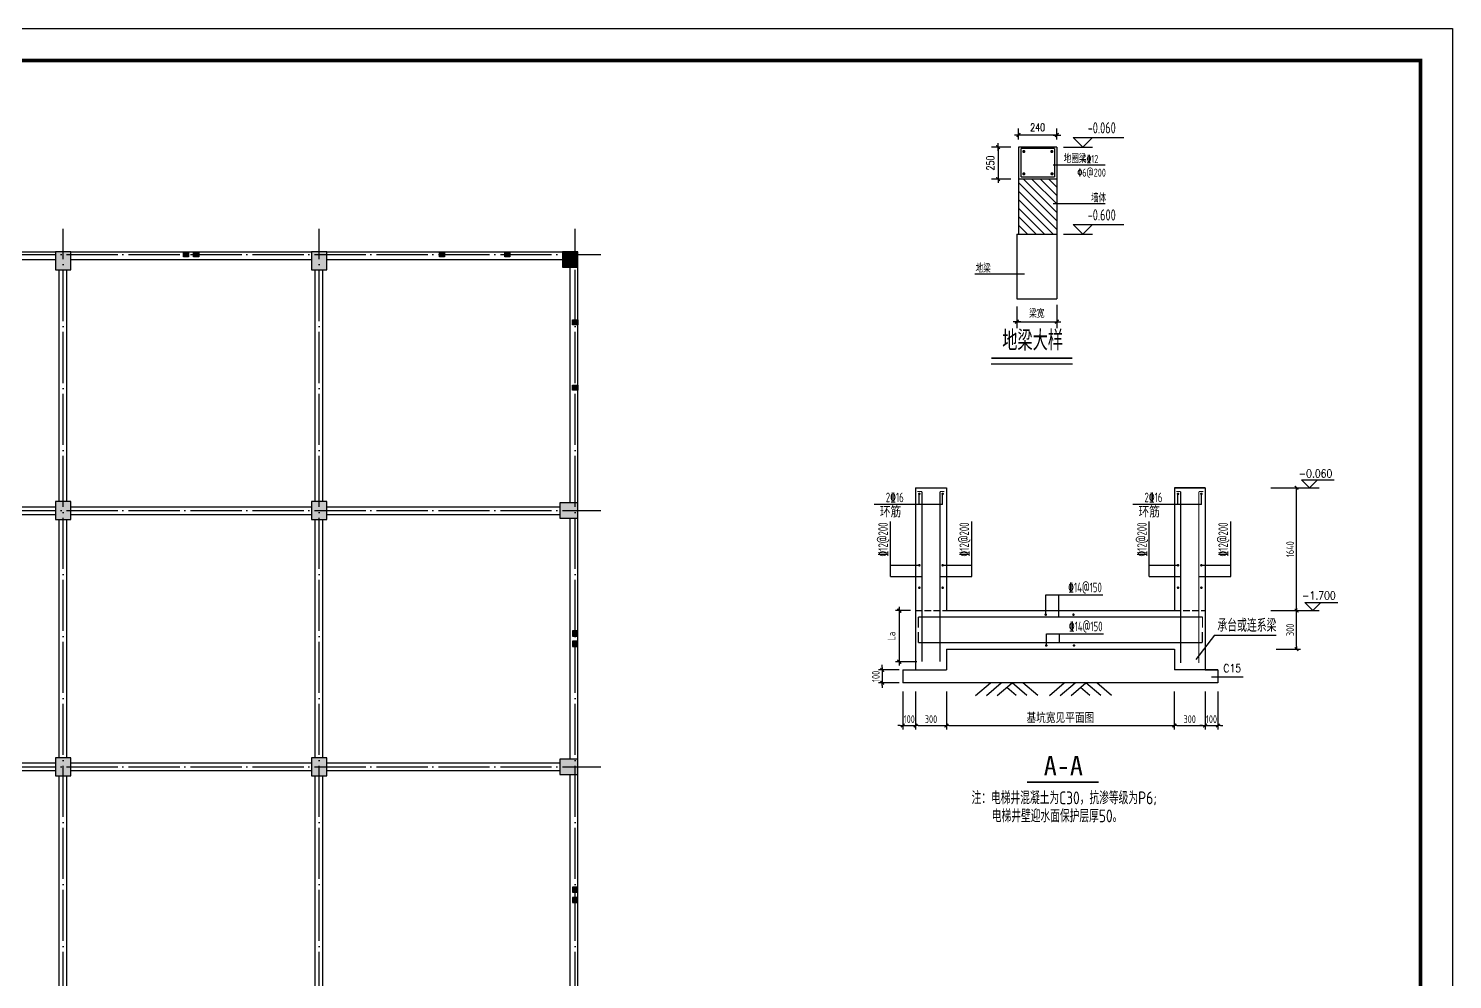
# Model space of a CAD drawing. Extents: x -2331248 to -1198620, y -977263 to -545844.
# Drawn here: x -1894620 to -1839003, y -728733 to -691608 of the extents above; entities that cross this region are included whole.
import ezdxf
from ezdxf.enums import TextEntityAlignment as Align

# ---------------------------------------------------------------- set-up
doc = ezdxf.new("R2010")
doc.units = 0
doc.header["$LTSCALE"] = 1000
doc.header["$MEASUREMENT"] = 0
for name, pattern in [('CONTINOUS', [0]), ('DASH', [0.35, 0.25, -0.1]), ('DOTE', [2.42, 2, -0.2, 0.02, -0.2])]:
    doc.linetypes.add(name, pattern=pattern)
doc.layers.get('0').update_dxf_attribs({"linetype": 'CONTINUOUS'})
doc.layers.get('DEFPOINTS').update_dxf_attribs({"linetype": 'CONTINUOUS'})
for name, color, linetype in [('15', 253, 'CONTINUOUS'), ('21', 1, 'CONTINUOUS'), ('3', 3, 'CONTINUOUS'), ('AXIS', 253, 'CONTINOUS'), ('DOTE', 1, 'DOTE'), ('GJ', 1, 'CONTINUOUS'), ('PUB_DIM', 3, 'CONTINUOUS'), ('PUB_TITLE', 4, 'CONTINUOUS'), ('中文', 7, 'CONTINUOUS'), ('剖面外形', 2, 'CONTINUOUS'), ('尺寸线及数字', 7, 'CONTINUOUS'), ('支座钢筋标注', 253, 'CONTINUOUS'), ('构造柱', 6, 'CONTINUOUS'), ('柱涂实', 54, 'CONTINUOUS'), ('标注', 33, 'CONTINUOUS'), ('梁', 4, 'CONTINUOUS'), ('梁虚线', 134, 'DASH')]:
    doc.layers.add(name, color=color, linetype=linetype)
doc.layers.add('S_Cl', color=2, linetype='CONTINUOUS', lineweight=9)
doc.styles.add('DIM_FONT', font='tssdeng.shx', dxfattribs={"width": 0.8, "bigfont": 'tssdchn.shx'})
doc.styles.add('HZ', font='tssdeng.shx', dxfattribs={"width": 0.8, "bigfont": 'tssdchn.shx'})
doc.styles.add('HZTXT', font='tssdeng.shx', dxfattribs={"width": 0.7, "bigfont": 'tssdchn.shx'})
doc.styles.add('ST', font='SimSun.ttf', dxfattribs={"height": 6})
doc.styles.get("Standard").update_dxf_attribs({"font": 'txt.shx', "height": 3, "bigfont": 'hztxt.shx'})
doc.styles.add('STYLE1', font='txt.shx', dxfattribs={"width": 0.75, "bigfont": 'hztxt.shx'})
doc.styles.add('STYLE2', font='tssdeng.shx', dxfattribs={"width": 0.8, "bigfont": 'tssdchn.shx'})
doc.styles.add('TSSD_DIMENSION', font='Tssdeng.shx', dxfattribs={"width": 0.7, "bigfont": 'hztxt.shx'})
doc.styles.add('TSSD_NORM', font='Tssdeng.shx', dxfattribs={"width": 0.7, "bigfont": 'hztxt.shx'})
doc.styles.add('TSSD_REIN', font='Tssdeng.shx', dxfattribs={"width": 0.7, "bigfont": 'hztxt.shx'})
doc.dimstyles.new('20', dxfattribs={"dimtxt": 300, "dimasz": 1, "dimexe": 250, "dimexo": 300, "dimgap": 150, "dimtad": 1, "dimdec": 0, "dimlfac": 0.2, "dimzin": 0, "dimdsep": 46, "dimtxsty": 'STYLE1', "dimblk": 'DD', "dimblk1": '_DIMX', "dimblk2": '_DIMX', "dimsah": 1, "dimcen": 0, "dimadec": 0, "dimazin": 0, "dimtfac": 1, "dimtdec": 0, "dimtmove": 2, "dimatfit": 3, "dimldrblk": '_DIMX', "dimfxl": 1, "dimtolj": 1, "dimtzin": 0, "dimarcsym": 0})
doc.dimstyles.new('NORMAL', dxfattribs={"dimtxt": 300, "dimasz": 150, "dimexe": 150, "dimexo": 200, "dimgap": 150, "dimtad": 1, "dimdec": 0, "dimzin": 0, "dimdsep": 46, "dimtxsty": 'TSSD_DIMENSION', "dimblk": 'ARCHTICK', "dimblk1": 'ARCHTICK', "dimblk2": 'ARCHTICK', "dimsah": 1, "dimcen": 0, "dimdle": 150, "dimclrt": 7, "dimadec": 0, "dimazin": 0, "dimtfac": 1, "dimtdec": 0, "dimtix": 1, "dimtmove": 2, "dimatfit": 3, "dimldrblk": 'ARCHTICK', "dimfxl": 1, "dimtolj": 1, "dimtzin": 0, "dimarcsym": 0})
doc.dimstyles.new('TSSD_100_100', dxfattribs={"dimtxt": 300, "dimasz": 100, "dimexe": 150, "dimexo": 150, "dimgap": 100, "dimtad": 1, "dimdec": 0, "dimzin": 0, "dimdsep": 46, "dimtxsty": 'TSSD_DIMENSION', "dimblk": '_TSDBK', "dimblk1": '_TSDBK', "dimblk2": '_TSDBK', "dimsah": 1, "dimcen": 0, "dimclrt": 7, "dimadec": 0, "dimazin": 0, "dimtfac": 1, "dimtdec": 0, "dimtix": 1, "dimtmove": 2, "dimatfit": 3, "dimldrblk": '_TSDBK', "dimfxl": 1, "dimtolj": 1, "dimtzin": 0, "dimarcsym": 0})

# ---------------------------------------------------------------- blocks, each defined once
blk = doc.blocks.new('_DIMX')
blk.add_line((-150, 0), (150, 0))
at = {"const_width": 50}
blk.add_lwpolyline([(-70, -70), (70, 70)], dxfattribs=at)
blk = doc.blocks.new('*D1338')
at = {"layer": 'AXIS', "color": 0, "lineweight": -2}
for p, q in [((-1856256, -696235), (-1857002, -696235)), ((-1856752, -696236), (-1856752, -697484)), ((-1856256, -697485), (-1857002, -697485))]:
    blk.add_line(p, q, dxfattribs=at)
at = {"layer": 'DEFPOINTS', "color": 0}
for p in [(-1855956, -696235), (-1856752, -697485), (-1855956, -697485)]:
    blk.add_point(p, dxfattribs=at)
at = {"layer": 'AXIS', "color": 0, "lineweight": -2}
for p, rotation in [((-1856752, -696235), 90), ((-1856752, -697485), 270)]:
    blk.add_blockref('_DIMX', p, dxfattribs=dict(at, rotation=rotation))
at = {"layer": 'AXIS', "color": 0, "insert": (-1857052, -696860), "char_height": 300, "attachment_point": 5, "rotation": 90, "style": 'STYLE1'}
blk.add_mtext('\\A1;250', dxfattribs=at)
blk = doc.blocks.new('DD')
blk.add_line((0, 0), (1, 0))
at = {"const_width": 0.45}
blk.add_lwpolyline([(1, 1), (-1, -1)], dxfattribs=at)
blk = doc.blocks.new('*D1339')
at = {"layer": 'AXIS', "color": 0, "lineweight": -2}
for p, q in [((-1855956, -695935), (-1855956, -695517)), ((-1854456, -695935), (-1854456, -695517)), ((-1854457, -695767), (-1855955, -695767))]:
    blk.add_line(p, q, dxfattribs=at)
at = {"layer": 'DEFPOINTS', "color": 0}
for p in [(-1855956, -695767), (-1855956, -696235), (-1854456, -696235)]:
    blk.add_point(p, dxfattribs=at)
at = {"layer": 'AXIS', "color": 0, "lineweight": -2, "rotation": 180}
blk.add_blockref('_DIMX', (-1855956, -695767), dxfattribs=at)
at = {"layer": 'AXIS', "color": 0, "lineweight": -2}
blk.add_blockref('_DIMX', (-1854456, -695767), dxfattribs=at)
at = {"layer": 'AXIS', "color": 0, "insert": (-1855206, -695467), "char_height": 300, "attachment_point": 5, "style": 'STYLE1'}
blk.add_mtext('\\A1;240', dxfattribs=at)
blk = doc.blocks.new('_TSDBK')
blk.add_line((-1, 0), (0, 0))
at = {"const_width": 0.5}
blk.add_lwpolyline([(-0.7, -0.7), (0.7, 0.7)], dxfattribs=at)
blk = doc.blocks.new('*D1341')
at = {"layer": 'DEFPOINTS', "color": 0}
for p in [(-1848668, -717343), (-1848168, -717343), (-1848168, -718820)]:
    blk.add_point(p, dxfattribs=at)
at = {"layer": '标注', "color": 0, "lineweight": -2}
for p, q in [((-1848668, -717493), (-1848668, -718970)), ((-1848168, -717493), (-1848168, -718970)), ((-1848768, -718820), (-1848868, -718820)), ((-1848668, -718820), (-1848168, -718820)), ((-1848068, -718820), (-1847968, -718820))]:
    blk.add_line(p, q, dxfattribs=at)
at = {"layer": '标注', "color": 0, "lineweight": -2, "xscale": 100, "yscale": 100, "zscale": 100}
blk.add_blockref('_TSDBK', (-1848668, -718820), dxfattribs=at)
at = {"layer": '标注', "color": 0, "lineweight": -2, "xscale": 100, "yscale": 100, "zscale": 100, "rotation": 180}
blk.add_blockref('_TSDBK', (-1848168, -718820), dxfattribs=at)
at = {"layer": '标注', "color": 7, "insert": (-1848418, -718570), "char_height": 300, "attachment_point": 5, "style": 'TSSD_DIMENSION'}
blk.add_mtext('\\A1;100', dxfattribs=at)
blk = doc.blocks.new('*D1342')
at = {"layer": 'DEFPOINTS', "color": 0}
for p in [(-1849868, -717343), (-1848668, -717343), (-1848668, -718820)]:
    blk.add_point(p, dxfattribs=at)
at = {"layer": '标注', "color": 0, "lineweight": -2}
for p, q in [((-1849868, -717493), (-1849868, -718970)), ((-1848668, -717493), (-1848668, -718970)), ((-1849768, -718820), (-1848768, -718820))]:
    blk.add_line(p, q, dxfattribs=at)
at = {"layer": '标注', "color": 0, "lineweight": -2, "xscale": 100, "yscale": 100, "zscale": 100, "rotation": 180}
blk.add_blockref('_TSDBK', (-1849868, -718820), dxfattribs=at)
at = {"layer": '标注', "color": 0, "lineweight": -2, "xscale": 100, "yscale": 100, "zscale": 100}
blk.add_blockref('_TSDBK', (-1848668, -718820), dxfattribs=at)
at = {"layer": '标注', "color": 7, "insert": (-1849268, -718570), "char_height": 300, "attachment_point": 5, "style": 'TSSD_DIMENSION'}
blk.add_mtext('\\A1;300', dxfattribs=at)
blk = doc.blocks.new('*D1343')
at = {"layer": 'DEFPOINTS', "color": 0}
for p in [(-1860471, -716650), (-1861276, -717150), (-1860471, -717150)]:
    blk.add_point(p, dxfattribs=at)
at = {"layer": '标注', "color": 0, "lineweight": -2}
for p, q in [((-1860621, -716650), (-1861426, -716650)), ((-1861276, -716550), (-1861276, -716450)), ((-1861276, -716650), (-1861276, -717150)), ((-1860621, -717150), (-1861426, -717150)), ((-1861276, -717250), (-1861276, -717350))]:
    blk.add_line(p, q, dxfattribs=at)
at = {"layer": '标注', "color": 0, "lineweight": -2, "xscale": 100, "yscale": 100, "zscale": 100}
for p, rotation in [((-1861276, -716650), 270), ((-1861276, -717150), 90)]:
    blk.add_blockref('_TSDBK', p, dxfattribs=dict(at, rotation=rotation))
at = {"layer": '标注', "color": 7, "insert": (-1861526, -716900), "char_height": 300, "attachment_point": 5, "rotation": 90, "style": 'TSSD_DIMENSION'}
blk.add_mtext('\\A1;100', dxfattribs=at)
blk = doc.blocks.new('_ARCHTICK')
at = {"color": 0, "linetype": 'ByBlock', "const_width": 0.4}
blk.add_lwpolyline([(-0.5, -0.5), (0.5, 0.5)], dxfattribs=at)
blk = doc.blocks.new('*D1344')
at = {"layer": 'DEFPOINTS', "color": 0}
for p in [(-1859971, -714333), (-1860610, -716329), (-1859728, -716329)]:
    blk.add_point(p, dxfattribs=at)
at = {"layer": '标注', "color": 0, "lineweight": -2}
for p, q in [((-1860171, -714333), (-1860760, -714333)), ((-1860610, -714183), (-1860610, -716479)), ((-1859928, -716329), (-1860760, -716329))]:
    blk.add_line(p, q, dxfattribs=at)
at = {"layer": '标注', "color": 0, "lineweight": -2, "xscale": 150, "yscale": 150, "zscale": 150}
for p, rotation in [((-1860610, -714333), 90), ((-1860610, -716329), 270)]:
    blk.add_blockref('_ARCHTICK', p, dxfattribs=dict(at, rotation=rotation))
at = {"layer": '标注', "color": 7, "insert": (-1860910, -715331), "char_height": 300, "attachment_point": 5, "rotation": 90, "style": 'TSSD_DIMENSION'}
blk.add_mtext('\\A1;La', dxfattribs=at)
blk = doc.blocks.new('*D1345')
at = {"layer": 'DEFPOINTS', "color": 0}
for p in [(-1859971, -717343), (-1858771, -717343), (-1858771, -718820)]:
    blk.add_point(p, dxfattribs=at)
at = {"layer": '标注', "color": 0, "lineweight": -2}
for p, q in [((-1859971, -717493), (-1859971, -718970)), ((-1858771, -717493), (-1858771, -718970)), ((-1859871, -718820), (-1858871, -718820))]:
    blk.add_line(p, q, dxfattribs=at)
at = {"layer": '标注', "color": 0, "lineweight": -2, "xscale": 100, "yscale": 100, "zscale": 100, "rotation": 180}
blk.add_blockref('_TSDBK', (-1859971, -718820), dxfattribs=at)
at = {"layer": '标注', "color": 0, "lineweight": -2, "xscale": 100, "yscale": 100, "zscale": 100}
blk.add_blockref('_TSDBK', (-1858771, -718820), dxfattribs=at)
at = {"layer": '标注', "color": 7, "insert": (-1859371, -718570), "char_height": 300, "attachment_point": 5, "style": 'TSSD_DIMENSION'}
blk.add_mtext('\\A1;300', dxfattribs=at)
blk = doc.blocks.new('*D1346')
at = {"layer": 'DEFPOINTS', "color": 0}
for p in [(-1860471, -717343), (-1859971, -717343), (-1859971, -718820)]:
    blk.add_point(p, dxfattribs=at)
at = {"layer": '标注', "color": 0, "lineweight": -2}
for p, q in [((-1860471, -717493), (-1860471, -718970)), ((-1859971, -717493), (-1859971, -718970)), ((-1860571, -718820), (-1860671, -718820)), ((-1860471, -718820), (-1859971, -718820)), ((-1859871, -718820), (-1859771, -718820))]:
    blk.add_line(p, q, dxfattribs=at)
at = {"layer": '标注', "color": 0, "lineweight": -2, "xscale": 100, "yscale": 100, "zscale": 100}
blk.add_blockref('_TSDBK', (-1860471, -718820), dxfattribs=at)
at = {"layer": '标注', "color": 0, "lineweight": -2, "xscale": 100, "yscale": 100, "zscale": 100, "rotation": 180}
blk.add_blockref('_TSDBK', (-1859971, -718820), dxfattribs=at)
at = {"layer": '标注', "color": 7, "insert": (-1860221, -718570), "char_height": 300, "attachment_point": 5, "style": 'TSSD_DIMENSION'}
blk.add_mtext('\\A1;100', dxfattribs=at)
blk = doc.blocks.new('*D1347')
at = {"layer": 'DEFPOINTS', "color": 0}
for p in [(-1858771, -717343), (-1849868, -717343), (-1849868, -718820)]:
    blk.add_point(p, dxfattribs=at)
at = {"layer": '标注', "color": 0, "lineweight": -2}
for p, q in [((-1858771, -717493), (-1858771, -718970)), ((-1849868, -717493), (-1849868, -718970)), ((-1858671, -718820), (-1849968, -718820))]:
    blk.add_line(p, q, dxfattribs=at)
at = {"layer": '标注', "color": 0, "lineweight": -2, "xscale": 100, "yscale": 100, "zscale": 100, "rotation": 180}
blk.add_blockref('_TSDBK', (-1858771, -718820), dxfattribs=at)
at = {"layer": '标注', "color": 0, "lineweight": -2, "xscale": 100, "yscale": 100, "zscale": 100}
blk.add_blockref('_TSDBK', (-1849868, -718820), dxfattribs=at)
at = {"layer": '标注', "color": 7, "insert": (-1854319, -718520), "char_height": 400, "attachment_point": 5, "style": 'TSSD_DIMENSION'}
blk.add_mtext('\\A1;基坑宽见平面图', dxfattribs=at)
blk = doc.blocks.new('*D1348')
at = {"layer": 'DEFPOINTS', "color": 0}
for p in [(-1846250, -709536), (-1845094, -709536), (-1846250, -714333)]:
    blk.add_point(p, dxfattribs=at)
at = {"layer": '标注', "color": 0, "lineweight": -2}
for p, q in [((-1846100, -709536), (-1844944, -709536)), ((-1845094, -714233), (-1845094, -709636)), ((-1846100, -714333), (-1844944, -714333))]:
    blk.add_line(p, q, dxfattribs=at)
at = {"layer": '标注', "color": 0, "lineweight": -2, "xscale": 100, "yscale": 100, "zscale": 100}
for p, rotation in [((-1845094, -709536), 90), ((-1845094, -714333), 270)]:
    blk.add_blockref('_TSDBK', p, dxfattribs=dict(at, rotation=rotation))
at = {"layer": '标注', "color": 7, "insert": (-1845344, -711935), "char_height": 300, "attachment_point": 5, "rotation": 90, "style": 'TSSD_DIMENSION'}
blk.add_mtext('\\A1;1640', dxfattribs=at)
blk = doc.blocks.new('*D1349')
at = {"layer": 'DEFPOINTS', "color": 0}
for p in [(-1846250, -714333), (-1845094, -714333), (-1846046, -715833)]:
    blk.add_point(p, dxfattribs=at)
at = {"layer": '标注', "color": 0, "lineweight": -2}
for p, q in [((-1846100, -714333), (-1844944, -714333)), ((-1845094, -715733), (-1845094, -714433)), ((-1845896, -715833), (-1844944, -715833))]:
    blk.add_line(p, q, dxfattribs=at)
at = {"layer": '标注', "color": 0, "lineweight": -2, "xscale": 100, "yscale": 100, "zscale": 100}
for p, rotation in [((-1845094, -714333), 90), ((-1845094, -715833), 270)]:
    blk.add_blockref('_TSDBK', p, dxfattribs=dict(at, rotation=rotation))
at = {"layer": '标注', "color": 7, "insert": (-1845344, -715083), "char_height": 300, "attachment_point": 5, "rotation": 90, "style": 'TSSD_DIMENSION'}
blk.add_mtext('\\A1;300', dxfattribs=at)

msp = doc.modelspace()

# ---------------------------------------------------------------- hatches: boundary and pattern name
h = msp.add_hatch()
h.set_pattern_fill('ANSI31', color=8, scale=1875, angle=90, style=0)
h.set_pattern_definition([(135, (-708870.13, -32636.83), (-165.72815, -165.72815), [])])
h.paths.add_polyline_path([(-1855956, -697485.5), (-1855956, -699636.2), (-1854456, -699636.2), (-1854456, -697485.5)])
at = {"layer": '柱涂实'}
for points in [[(-1892968.5, -701027.1), (-1892968.5, -700327.1), (-1893568.5, -700327.1), (-1893568.5, -701027.1)], [(-1882968.5, -701027.1), (-1882968.5, -700327.1), (-1883568.5, -700327.1), (-1883568.5, -701027.1)], [(-1873168.5, -700927.1), (-1873168.5, -700327.1), (-1873768.5, -700327.1), (-1873768.5, -700927.1)], [(-1892968.5, -710777.1), (-1892968.5, -710077.1), (-1893568.5, -710077.1), (-1893568.5, -710777.1)], [(-1882968.5, -710777.1), (-1882968.5, -710077.1), (-1883568.5, -710077.1), (-1883568.5, -710777.1)], [(-1873168.5, -710727.1), (-1873168.5, -710127.1), (-1873868.5, -710127.1), (-1873868.5, -710727.1)], [(-1892968.5, -720777.1), (-1892968.5, -720077.1), (-1893568.5, -720077.1), (-1893568.5, -720777.1)], [(-1882968.5, -720777.1), (-1882968.5, -720077.1), (-1883568.5, -720077.1), (-1883568.5, -720777.1)], [(-1873168.5, -720727.1), (-1873168.5, -720127.1), (-1873868.5, -720127.1), (-1873868.5, -720727.1)]]:
    msp.add_hatch(color=256, dxfattribs=at).paths.add_polyline_path(points)

# ---------------------------------------------------------------- linework, layer by layer
for p, q in [((-1852574.5, -696943.1), (-1854594.9, -696943.1)), ((-1852574.5, -698459), (-1854594.9, -698459)), ((-1855715.1, -701202.7), (-1857662.8, -701202.7)), ((-1859971.2, -709536.3), (-1859971.2, -716650.1)), ((-1859971.2, -709536.3), (-1858771.2, -709536.3)), ((-1858771.2, -709536.3), (-1858771.2, -714333)), ((-1849867.5, -709536.3), (-1849867.5, -714333)), ((-1849867.5, -709536.3), (-1848667.5, -709536.3)), ((-1848667.5, -709536.3), (-1849867.5, -709536.3)), ((-1848667.5, -709536.3), (-1848667.5, -716650.1)), ((-1858915.7, -710189.1), (-1861595.5, -710189.1)), ((-1859828.9, -710189.1), (-1859828.9, -709783.5)), ((-1858915.7, -710189.1), (-1858915.7, -709783.5)), ((-1848812, -710189.1), (-1851491.8, -710189.1)), ((-1849725.2, -710189.1), (-1849725.2, -709783.5)), ((-1848812, -710189.1), (-1848812, -709783.5)), ((-1860959.1, -712995.5), (-1860959.1, -710849.2)), ((-1857776.8, -712995.5), (-1857776.8, -710849.2)), ((-1850847.5, -712995.5), (-1850847.5, -710849.2)), ((-1847665.2, -712995.5), (-1847665.2, -710849.2)), ((-1860959.1, -712995.5), (-1859715.5, -712995.5)), ((-1860944.3, -712562.5), (-1859830.3, -712562.5)), ((-1859020.4, -712995.5), (-1857776.8, -712995.5)), ((-1858890.7, -712562.5), (-1857776.8, -712562.5)), ((-1850847.5, -712995.5), (-1849603.9, -712995.5)), ((-1850832.8, -712562.5), (-1849718.8, -712562.5)), ((-1848908.8, -712995.5), (-1847665.2, -712995.5)), ((-1848779.2, -712562.5), (-1847665.2, -712562.5)), ((-1854891.4, -713716.8), (-1852660.7, -713716.8)), ((-1854891.4, -714482.2), (-1854891.4, -713716.8)), ((-1854382.9, -714578.9), (-1854382.9, -713716.8)), ((-1858771.2, -714333), (-1849867.5, -714333)), ((-1854863.8, -715238.5), (-1852633.1, -715238.5)), ((-1854863.8, -715672.6), (-1854863.8, -715238.5)), ((-1854355.3, -715583.5), (-1854355.3, -715238.5)), ((-1848299.2, -715294), (-1849031.2, -716241)), ((-1848299.2, -715294), (-1845886.4, -715294)), ((-1858771.2, -715833), (-1858771.2, -716650.1)), ((-1858771.2, -715833), (-1849867.5, -715833)), ((-1849867.5, -715833), (-1849867.5, -716650.1)), ((-1860471.2, -716650.1), (-1860471.2, -717150.1)), ((-1860471.2, -716650.1), (-1859971.2, -716650.1)), ((-1859971.2, -716650.1), (-1858771.2, -716650.1)), ((-1848667.5, -716650.1), (-1849867.5, -716650.1)), ((-1848667.5, -716650.1), (-1848167.5, -716650.1)), ((-1848167.5, -716650.1), (-1848667.5, -716650.1)), ((-1848167.5, -716650.1), (-1848167.5, -717150.1)), ((-1848167.5, -717150.1), (-1860471.2, -717150.1)), ((-1857628.5, -717650.1), (-1857051.6, -717150.1)), ((-1857204.7, -717650.1), (-1856627.8, -717150.1)), ((-1856780.9, -717650.1), (-1856204, -717150.1)), ((-1856051, -717650.1), (-1856415.9, -717333.7)), ((-1855627.2, -717650.1), (-1856204, -717150.1)), ((-1855203.3, -717650.1), (-1855780.2, -717150.1)), ((-1854744.2, -717650.1), (-1854167.4, -717150.1)), ((-1854320.4, -717650.1), (-1853743.6, -717150.1)), ((-1853896.6, -717650.1), (-1853319.7, -717150.1)), ((-1853166.7, -717650.1), (-1853531.6, -717333.7)), ((-1852742.9, -717650.1), (-1853319.7, -717150.1)), ((-1852319.1, -717650.1), (-1852895.9, -717150.1)), ((-1848417.9, -716918.4), (-1847182.6, -716918.4))]:
    msp.add_line(p, q)
at = {"layer": '15', "color": 7, "const_width": 56.2}
msp.add_lwpolyline([(-1855626, -721031.3), (-1852823, -721031.3)], dxfattribs=at)
at = {"layer": '21', "const_width": 56.2}
for points in [[(-1855853.5, -697402.7), (-1855853.5, -696286.4)], [(-1855853.5, -696286.4), (-1854542.2, -696286.4)], [(-1854542.2, -697402.7), (-1854542.2, -696286.4)], [(-1855853.5, -697402.7), (-1854542.2, -697402.7)]]:
    msp.add_lwpolyline(points, dxfattribs=at)
at = {"layer": '21', "const_width": 62.5}
for points in [[(-1855778.7, -696408.8, -1), (-1855716.2, -696408.8, -1)], [(-1854618.9, -696408.8, 1), (-1854681.4, -696408.8, 1)], [(-1855778.7, -697280.3, 1), (-1855716.2, -697280.3, 1)], [(-1854674.8, -697280.3, 1), (-1854612.3, -697280.3, 1)]]:
    msp.add_lwpolyline(points, format="xyb", close=True, dxfattribs=at)
at = {"layer": 'DEFPOINTS', "color": 0, "linetype": 'ByBlock'}
for p in [(-1849267.5, -709536.3), (-1848667.5, -709536.3)]:
    msp.add_point(p, dxfattribs=at)
at = {"layer": 'DOTE'}
for p, q in [((-1893268.5, -751427.1), (-1893268.5, -699427.1)), ((-1883268.5, -751427.1), (-1883268.5, -699427.1)), ((-1873268.5, -751427.1), (-1873268.5, -699427.1)), ((-1934268.5, -700427.1), (-1872268.5, -700427.1)), ((-1934268.5, -710427.1), (-1872268.5, -710427.1)), ((-1934268.5, -720427.1), (-1872268.5, -720427.1))]:
    msp.add_line(p, q, dxfattribs=at)
at = {"layer": 'GJ', "const_width": 50}
for points in [[(-1859728.1, -709682.7), (-1859901.9, -709682.7)], [(-1859728.1, -709682.7), (-1859728.1, -716328.7)], [(-1859020.4, -709682.7), (-1859020.4, -716328.7)], [(-1858846.5, -709682.7), (-1859020.4, -709682.7)], [(-1849792.2, -709682.7), (-1849618.4, -709682.7)], [(-1849618.4, -709682.7), (-1849618.4, -716377.4)], [(-1848910.6, -709682.7), (-1848910.6, -716377.4)], [(-1848910.6, -709682.7), (-1848736.8, -709682.7)], [(-1859871.3, -714578.9), (-1859871.3, -715000.1)], [(-1848767.4, -714578.9), (-1859871.3, -714578.9)], [(-1848767.4, -714578.9), (-1848767.4, -715000.1)], [(-1859866.2, -715162.4), (-1859866.2, -715583.5)], [(-1848772.5, -715162.4), (-1848772.5, -715583.5)], [(-1848772.5, -715583.5), (-1859866.2, -715583.5)]]:
    msp.add_lwpolyline(points, dxfattribs=at)
for points in [[(-1859852.4, -709773.9, 1), (-1859802.4, -709773.9, 1)], [(-1858940.7, -709773.9, 1), (-1858890.7, -709773.9, 1)], [(-1849698.1, -709773.9, -1), (-1849748.1, -709773.9, -1)], [(-1848786.4, -709773.9, -1), (-1848836.4, -709773.9, -1)], [(-1859852.4, -712562.5, 1), (-1859802.4, -712562.5, 1)], [(-1858940.7, -712562.5, 1), (-1858890.7, -712562.5, 1)], [(-1849698.1, -712562.5, -1), (-1849748.1, -712562.5, -1)], [(-1848786.4, -712562.5, -1), (-1848836.4, -712562.5, -1)], [(-1859852.4, -713439.2, 1), (-1859802.4, -713439.2, 1)], [(-1858940.7, -713439.2, 1), (-1858890.7, -713439.2, 1)], [(-1849698.1, -713439.2, -1), (-1849748.1, -713439.2, -1)], [(-1848786.4, -713439.2, -1), (-1848836.4, -713439.2, -1)], [(-1854916.4, -714490.8, 1), (-1854866.4, -714490.8, 1)], [(-1853832.6, -714490.8, 1), (-1853782.6, -714490.8, 1)], [(-1854894.3, -715694.7, 1), (-1854844.3, -715694.7, 1)], [(-1853810.5, -715694.7, 1), (-1853760.5, -715694.7, 1)]]:
    msp.add_lwpolyline(points, format="xyb", close=True, dxfattribs=at)
at = {"layer": 'PUB_DIM'}
for p, q in [((-1854191, -696235.5), (-1853066, -696235.5)), ((-1853816, -695860.5), (-1853066, -695860.5)), ((-1853441, -696235.5), (-1853816, -695860.5)), ((-1853441, -695860.5), (-1851835.4, -695860.5)), ((-1853066, -695860.5), (-1853441, -696235.5)), ((-1854191, -699636.2), (-1853066, -699636.2)), ((-1853816, -699261.2), (-1853066, -699261.2)), ((-1853441, -699636.2), (-1853816, -699261.2)), ((-1853441, -699261.2), (-1851835.4, -699261.2)), ((-1853066, -699261.2), (-1853441, -699636.2))]:
    msp.add_line(p, q, dxfattribs=at)
at = {"layer": 'PUB_TITLE'}
msp.add_lwpolyline([(-1944128, -765858.1), (-1944128, -691608.1), (-1839003, -691608.1), (-1839003, -765858.1)], close=True, dxfattribs=at)
at = {"layer": 'PUB_TITLE', "const_width": 150}
msp.add_lwpolyline([(-1941003, -692858.1), (-1840253, -692858.1), (-1840253, -764608.1), (-1941003, -764608.1)], close=True, dxfattribs=at)
at = {"layer": 'S_Cl', "ltscale": 1}
for points in [[(-1892968.5, -701027.1), (-1892968.5, -700327.1), (-1893568.5, -700327.1), (-1893568.5, -701027.1)], [(-1882968.5, -701027.1), (-1882968.5, -700327.1), (-1883568.5, -700327.1), (-1883568.5, -701027.1)], [(-1873168.5, -700927.1), (-1873168.5, -700327.1), (-1873768.5, -700327.1), (-1873768.5, -700927.1)], [(-1892968.5, -710777.1), (-1892968.5, -710077.1), (-1893568.5, -710077.1), (-1893568.5, -710777.1)], [(-1882968.5, -710777.1), (-1882968.5, -710077.1), (-1883568.5, -710077.1), (-1883568.5, -710777.1)], [(-1873168.5, -710727.1), (-1873168.5, -710127.1), (-1873868.5, -710127.1), (-1873868.5, -710727.1)], [(-1892968.5, -720777.1), (-1892968.5, -720077.1), (-1893568.5, -720077.1), (-1893568.5, -720777.1)], [(-1882968.5, -720777.1), (-1882968.5, -720077.1), (-1883568.5, -720077.1), (-1883568.5, -720777.1)], [(-1873168.5, -720727.1), (-1873168.5, -720127.1), (-1873868.5, -720127.1), (-1873868.5, -720727.1)]]:
    msp.add_lwpolyline(points, close=True, dxfattribs=at)
at = {"layer": '剖面外形'}
for p, q in [((-1855956, -696235.5), (-1855956, -699636.2)), ((-1854456, -696235.5), (-1855956, -696235.5)), ((-1854456, -696235.5), (-1854456, -699636.2)), ((-1854456, -697485.5), (-1855956, -697485.5)), ((-1856018.5, -699636.2), (-1856018.5, -702166.8)), ((-1856018.5, -699636.2), (-1854456, -699636.2)), ((-1854456, -699636.2), (-1854456, -702166.8)), ((-1856018.5, -702166.8), (-1854456, -702166.8))]:
    msp.add_line(p, q, dxfattribs=at)
at = {"layer": '尺寸线及数字'}
for p, q in [((-1845098.8, -709536.3), (-1844211.5, -709536.3)), ((-1844907.5, -709223.8), (-1843620, -709223.8)), ((-1844595, -709536.3), (-1844907.5, -709223.8)), ((-1844282.5, -709223.8), (-1844595, -709536.3)), ((-1844462, -714333), (-1844774.5, -714020.5)), ((-1844774.5, -714020.5), (-1843487, -714020.5)), ((-1844149.5, -714020.5), (-1844462, -714333)), ((-1845098.8, -714333), (-1844211.5, -714333))]:
    msp.add_line(p, q, dxfattribs=at)
at = {"layer": '构造柱'}
msp.add_line((-1857016.3, -704701.6), (-1853846.9, -704701.6), dxfattribs=at)
for points in [[(-1888368.5, -700527.1), (-1888568.5, -700527.1), (-1888568.5, -700327.1), (-1888368.5, -700327.1)], [(-1887968.5, -700527.1), (-1888168.5, -700527.1), (-1888168.5, -700327.1), (-1887968.5, -700327.1)], [(-1878368.5, -700527.1), (-1878568.5, -700527.1), (-1878568.5, -700327.1), (-1878368.5, -700327.1)], [(-1875818.5, -700527.1), (-1876018.5, -700527.1), (-1876018.5, -700327.1), (-1875818.5, -700327.1)], [(-1873168.5, -703177.1), (-1873368.5, -703177.1), (-1873368.5, -702977.1), (-1873168.5, -702977.1)], [(-1873168.5, -705727.1), (-1873368.5, -705727.1), (-1873368.5, -705527.1), (-1873168.5, -705527.1)], [(-1873368.5, -715127.1), (-1873368.5, -715327.1), (-1873168.5, -715327.1), (-1873168.5, -715127.1)], [(-1873368.5, -715527.1), (-1873368.5, -715727.1), (-1873168.5, -715727.1), (-1873168.5, -715527.1)], [(-1873368.5, -725127.1), (-1873368.5, -725327.1), (-1873168.5, -725327.1), (-1873168.5, -725127.1)], [(-1873368.5, -725527.1), (-1873368.5, -725727.1), (-1873168.5, -725727.1), (-1873168.5, -725527.1)]]:
    msp.add_lwpolyline(points, close=True, dxfattribs=at)
at = {"layer": '构造柱', "const_width": 62.5}
msp.add_lwpolyline([(-1857016.3, -704472.6), (-1853846.9, -704472.6)], dxfattribs=at)
at = {"layer": '构造柱'}
for points in [[(-1888368.5, -700527.1), (-1888368.5, -700327.1), (-1888568.5, -700527.1), (-1888568.5, -700327.1)], [(-1887968.5, -700527.1), (-1887968.5, -700327.1), (-1888168.5, -700527.1), (-1888168.5, -700327.1)], [(-1878368.5, -700527.1), (-1878368.5, -700327.1), (-1878568.5, -700527.1), (-1878568.5, -700327.1)], [(-1875818.5, -700527.1), (-1875818.5, -700327.1), (-1876018.5, -700527.1), (-1876018.5, -700327.1)], [(-1873168.5, -703177.1), (-1873168.5, -702977.1), (-1873368.5, -703177.1), (-1873368.5, -702977.1)], [(-1873168.5, -705727.1), (-1873168.5, -705527.1), (-1873368.5, -705727.1), (-1873368.5, -705527.1)], [(-1873368.5, -715127.1), (-1873168.5, -715127.1), (-1873368.5, -715327.1), (-1873168.5, -715327.1)], [(-1873368.5, -715527.1), (-1873168.5, -715527.1), (-1873368.5, -715727.1), (-1873168.5, -715727.1)], [(-1873368.5, -725127.1), (-1873168.5, -725127.1), (-1873368.5, -725327.1), (-1873168.5, -725327.1)], [(-1873368.5, -725527.1), (-1873168.5, -725527.1), (-1873368.5, -725727.1), (-1873168.5, -725727.1)]]:
    msp.add_solid(points, dxfattribs=at)
at = {"layer": '柱涂实', "linetype": 'Continuous'}
for points in [[(-1892968.5, -701027.1), (-1892968.5, -700327.1), (-1893568.5, -700327.1), (-1893568.5, -701027.1)], [(-1882968.5, -701027.1), (-1882968.5, -700327.1), (-1883568.5, -700327.1), (-1883568.5, -701027.1)], [(-1873168.5, -700927.1), (-1873168.5, -700327.1), (-1873768.5, -700327.1), (-1873768.5, -700927.1)], [(-1892968.5, -710777.1), (-1892968.5, -710077.1), (-1893568.5, -710077.1), (-1893568.5, -710777.1)], [(-1882968.5, -710777.1), (-1882968.5, -710077.1), (-1883568.5, -710077.1), (-1883568.5, -710777.1)], [(-1873168.5, -710727.1), (-1873168.5, -710127.1), (-1873868.5, -710127.1), (-1873868.5, -710727.1)], [(-1892968.5, -720777.1), (-1892968.5, -720077.1), (-1893568.5, -720077.1), (-1893568.5, -720777.1)], [(-1882968.5, -720777.1), (-1882968.5, -720077.1), (-1883568.5, -720077.1), (-1883568.5, -720777.1)], [(-1873168.5, -720727.1), (-1873168.5, -720127.1), (-1873868.5, -720127.1), (-1873868.5, -720727.1)]]:
    msp.add_lwpolyline(points, close=True, dxfattribs=at)
at = {"layer": '梁', "ltscale": 1}
for p, q in [((-1902968.5, -700327.1), (-1893568.5, -700327.1)), ((-1902968.5, -700627.1), (-1893568.5, -700627.1)), ((-1892968.5, -700327.1), (-1883568.5, -700327.1)), ((-1892968.5, -700627.1), (-1883568.5, -700627.1)), ((-1882968.5, -700327.1), (-1873768.5, -700327.1)), ((-1882968.5, -700627.1), (-1873768.5, -700627.1)), ((-1893418.5, -710077.1), (-1893418.5, -701027.1)), ((-1893118.5, -710077.1), (-1893118.5, -701027.1)), ((-1883418.5, -710077.1), (-1883418.5, -701027.1)), ((-1883118.5, -710077.1), (-1883118.5, -701027.1)), ((-1873468.5, -710127.1), (-1873468.5, -700927.1)), ((-1873168.5, -710127.1), (-1873168.5, -700927.1)), ((-1902968.5, -710277.1), (-1893568.5, -710277.1)), ((-1902968.5, -710577.1), (-1893568.5, -710577.1)), ((-1893418.5, -720077.1), (-1893418.5, -710777.1)), ((-1893118.5, -720077.1), (-1893118.5, -710777.1)), ((-1892968.5, -710277.1), (-1883568.5, -710277.1)), ((-1892968.5, -710577.1), (-1883568.5, -710577.1)), ((-1883418.5, -720077.1), (-1883418.5, -710777.1)), ((-1883118.5, -720077.1), (-1883118.5, -710777.1)), ((-1882968.5, -710277.1), (-1873868.5, -710277.1)), ((-1882968.5, -710577.1), (-1873868.5, -710577.1)), ((-1873468.5, -720127.1), (-1873468.5, -710727.1)), ((-1873168.5, -720127.1), (-1873168.5, -710727.1)), ((-1902968.5, -720277.1), (-1893568.5, -720277.1)), ((-1902968.5, -720577.1), (-1893568.5, -720577.1)), ((-1893418.5, -730077.1), (-1893418.5, -720777.1)), ((-1893118.5, -730077.1), (-1893118.5, -720777.1)), ((-1892968.5, -720277.1), (-1883568.5, -720277.1)), ((-1892968.5, -720577.1), (-1883568.5, -720577.1)), ((-1883418.5, -730077.1), (-1883418.5, -720777.1)), ((-1883118.5, -730077.1), (-1883118.5, -720777.1)), ((-1882968.5, -720277.1), (-1873868.5, -720277.1)), ((-1882968.5, -720577.1), (-1873868.5, -720577.1)), ((-1873468.5, -730127.1), (-1873468.5, -720727.1)), ((-1873168.5, -730127.1), (-1873168.5, -720727.1))]:
    msp.add_line(p, q, dxfattribs=at)
at = {"layer": '梁虚线', "ltscale": 1}
for p, q in [((-1859971.2, -714333), (-1858771.2, -714333)), ((-1849867.5, -714333), (-1848667.5, -714333))]:
    msp.add_line(p, q, dxfattribs=at)

# ---------------------------------------------------------------- texts
at = {"style": 'TSSD_REIN', "width": 0.7}
for s, p in [('地圈梁', (-1854187, -696855.8)), ('4%%13212', (-1853472.4, -696855.8)), ('%%1306@200', (-1853650.8, -697390.8)), ('墙体', (-1853120.2, -698394.6)), ('地梁', (-1857630.9, -701138.4))]:
    msp.add_text(s, height=312.5, dxfattribs=at).set_placement(p)
at = {"color": 7, "style": 'HZ'}
for p in [(-1860537.1, -710696), (-1850433.5, -710696)]:
    msp.add_text('环筋', height=437.5, dxfattribs=at).set_placement(p, align=Align.RIGHT)
at = {"color": 7, "style": 'TSSD_REIN', "width": 0.7}
for s, p in [('2%%13216', (-1860434.8, -710100.5)), ('2%%13216', (-1850331.2, -710100.5)), ('%%13214@150', (-1852698.4, -713616.1)), ('%%13214@150', (-1852670.8, -715137.7))]:
    msp.add_text(s, height=375, dxfattribs=at).set_placement(p, align=Align.RIGHT)
for p in [(-1861056.3, -710889.8), (-1857885.2, -710889.8), (-1850944.8, -710889.8), (-1847773.7, -710889.8)]:
    msp.add_text('%%13212@200', height=375, rotation=90, dxfattribs=at).set_placement(p, align=Align.RIGHT)
at = {"layer": '3', "color": 7, "style": 'ST'}
msp.add_text('A-A', height=750, dxfattribs=at).set_placement((-1854967.5, -720761.7))
at = {"layer": 'PUB_DIM', "style": 'DIM_FONT', "width": 0.7}
for s, p in [('-0.060', (-1852703.5, -695485.5)), ('-0.600', (-1852703.5, -698886.2))]:
    msp.add_text(s, height=437.5, dxfattribs=at).set_placement(p, align=Align.MIDDLE)
at = {"layer": '中文', "style": 'STYLE2', "width": 0.8}
for s, p in [('注：电梯井混凝土为C30，抗渗等级为P6;', (-1857786.2, -721892.8)), ('电梯井壁迎水面保护层厚50。', (-1856996.1, -722596.9))]:
    msp.add_text(s, height=500, dxfattribs=at).set_placement(p)
at = {"layer": '尺寸线及数字', "width": 0.85}
for s, p in [('-0.060', (-1843697.2, -709135.9)), ('-1.700', (-1843564.2, -713899.5)), ('C15', (-1847258.1, -716738.3))]:
    msp.add_text(s, height=312.5, dxfattribs=at).set_placement(p, align=Align.RIGHT)
at = {"layer": '支座钢筋标注', "style": 'HZTXT', "width": 0.8}
msp.add_text('地梁大样', height=781.25, dxfattribs=at).set_placement((-1855402, -704179.1), align=Align.CENTER)
at = {"layer": '标注', "color": 6, "style": 'TSSD_NORM', "width": 0.7}
msp.add_text('承台或连系梁', height=500, dxfattribs=at).set_placement((-1848188.1, -715159.3))

# ---------------------------------------------------------------- dimensions: what is measured, and where the dimension line sits
at = {"layer": 'AXIS'}
dim = msp.add_linear_dim(base=(-1855956, -695767), p1=(-1854456, -696235.5), p2=(-1855956, -696235.5), text='240', dimstyle='20', dxfattribs=at)
dim.commit()
dim.dimension.update_dxf_attribs({"geometry": '*D1339', "text_midpoint": (-1855206, -695467)})
dim = msp.add_linear_dim(base=(-1856751.7, -697485.5), p1=(-1855956, -696235.5), p2=(-1855956, -697485.5), angle=90, dimstyle='20', dxfattribs=at)
dim.commit()
dim.dimension.update_dxf_attribs({"geometry": '*D1338', "text_midpoint": (-1857051.7, -696860.5)})
msp.add_linear_dim(base=(-1854456, -703053.8), p1=(-1856018.5, -702166.8), p2=(-1854456, -702091.8), text='梁宽', dimstyle='20', dxfattribs=at).render()
at = {"layer": '标注'}
for base, p1, p2, text, picture, middle in [((-1845094.1, -709536.3), (-1846250.3, -714333), (-1846250.3, -709536.3), '1640', '*D1348', (-1845344.1, -711934.6)), ((-1845094.1, -714333), (-1846045.9, -715833), (-1846250.3, -714333), '300', '*D1349', (-1845344.1, -715083)), ((-1861275.5, -717150.1), (-1860471.2, -716650.1), (-1860471.2, -717150.1), '100', '*D1343', (-1861525.5, -716900.1))]:
    dim = msp.add_linear_dim(base=base, p1=p1, p2=p2, angle=90, text=text, dimstyle='TSSD_100_100', override={"dimblk1": '_TSDBK', "dimblk2": '_TSDBK', "dimsah": 1}, dxfattribs=at)
    dim.commit()
    dim.dimension.update_dxf_attribs({"geometry": picture, "text_midpoint": middle})
dim = msp.add_linear_dim(base=(-1860610.5, -716328.7), p1=(-1859971.2, -714333), p2=(-1859728.1, -716328.7), angle=90, text='La', dimstyle='NORMAL', dxfattribs=at)
dim.commit()
dim.dimension.update_dxf_attribs({"geometry": '*D1344', "text_midpoint": (-1860910.5, -715330.8)})
for base, p1, p2, text, override, picture, middle in [((-1859971.2, -718820.1), (-1860471.2, -717343), (-1859971.2, -717343), '100', {"dimblk1": '_TSDBK', "dimblk2": '_TSDBK', "dimsah": 1}, '*D1346', (-1860221.2, -718570.1)), ((-1858771.2, -718820.1), (-1859971.2, -717343), (-1858771.2, -717343), '300', {"dimblk1": '_TSDBK', "dimblk2": '_TSDBK', "dimsah": 1}, '*D1345', (-1859371.2, -718570.1)), ((-1849867.5, -718820.1), (-1858771.2, -717343), (-1849867.5, -717343), '基坑宽见平面图', {"dimtxt": 400}, '*D1347', (-1854319.4, -718520.1)), ((-1848667.5, -718820.1), (-1849867.5, -717343), (-1848667.5, -717343), '300', {"dimblk1": '_TSDBK', "dimblk2": '_TSDBK', "dimsah": 1}, '*D1342', (-1849267.5, -718570.1)), ((-1848167.5, -718820.1), (-1848667.5, -717343), (-1848167.5, -717343), '100', {"dimblk1": '_TSDBK', "dimblk2": '_TSDBK', "dimsah": 1}, '*D1341', (-1848417.5, -718570.1))]:
    dim = msp.add_linear_dim(base=base, p1=p1, p2=p2, text=text, dimstyle='TSSD_100_100', override=override, dxfattribs=at)
    dim.commit()
    dim.dimension.update_dxf_attribs({"geometry": picture, "text_midpoint": middle})

doc.saveas('drawing.dxf')
